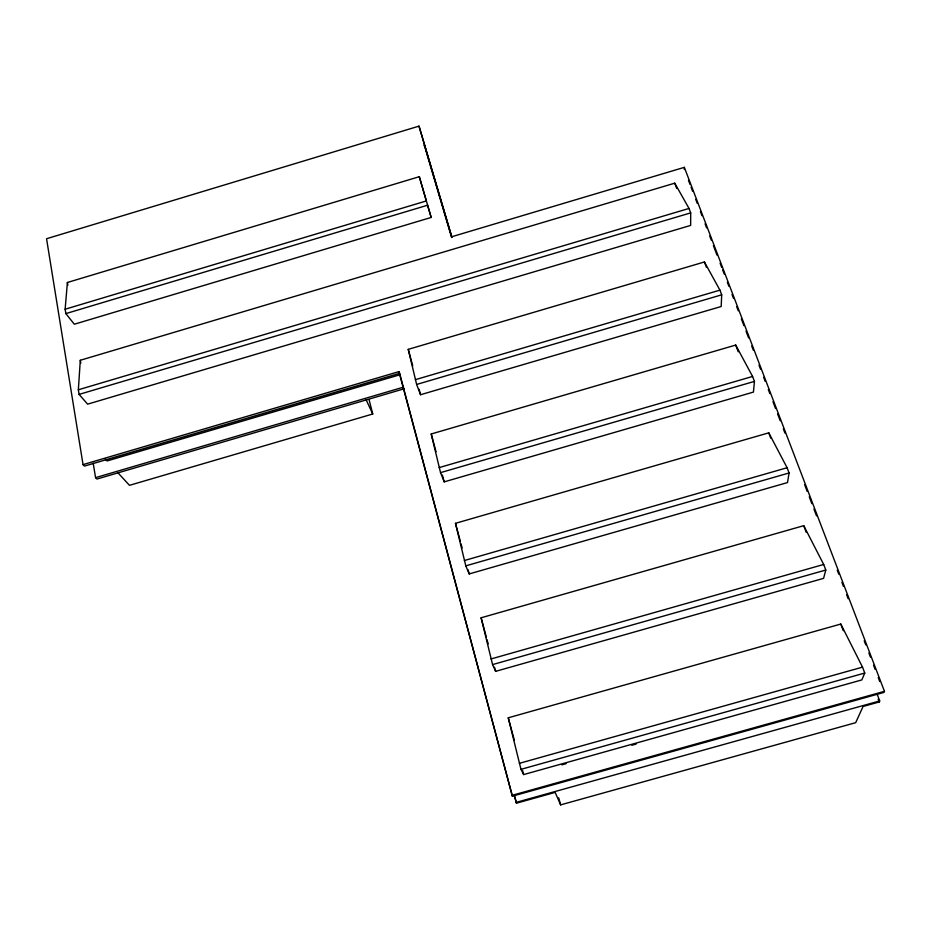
<?xml version="1.0" encoding="UTF-8"?>
<svg xmlns="http://www.w3.org/2000/svg" width="931" height="931" viewBox="0 0 931 931"><rect width="100%" height="100%" fill="white"/><g stroke="black" fill="none" stroke-linecap="round" stroke-linejoin="round"><path stroke-width="1.4" d="M690.697 212.885L690.651 225.418L87.595 404.159L79.1 394.395L78.344 389.786L80.31 360.274L674.742 183.174L689.021 208.451L690.697 212.885L79.1 394.395M721.7 294.824L721.188 306.508L420.556 394.721L416.634 384.456L408.244 349.358L704.418 261.972L719.931 290.146L721.7 294.824L416.634 384.456M65.135 309.232L67.393 282.489L419.311 176.692L431.169 217.447L74.329 324.221L65.857 313.607L65.135 309.232L426.351 200.945L419.311 176.692M754.447 381.396L753.423 392.091L444.215 481.862L440.538 472.634L431.216 433.986L735.711 345.064L752.574 376.45L754.447 381.396L440.538 472.634M789.081 472.971L787.51 482.561L469.201 573.927L465.814 565.862L455.468 523.327L768.773 432.834L787.102 467.734L789.081 472.971L465.814 565.862M825.797 570.028L823.586 578.349L495.641 671.344L492.58 664.594L481.106 617.788L803.744 525.678L823.691 564.465L825.797 570.028L492.58 664.594M864.759 673.043L861.838 679.921L523.664 774.58L520.976 769.343L508.256 717.801L840.798 624.049L862.525 667.143L864.759 673.043L520.976 769.343M514.18 795.4L516.507 803.185L555.144 792.397L560.637 804.873L855.682 722.677L863.072 706.478L879.201 701.974L879.714 700.938L877.142 694.154M884.45 691.326L883.915 692.42L512.376 796.18L398.934 371.62L83.045 464.616L46.55 238.732L419.008 126.127L451.744 236.742L684.332 167.347L884.45 691.326L511.899 795.388M65.857 313.607L427.597 205.216L431.169 217.447M78.344 389.786L689.021 208.451M512.376 796.18L399.62 373.331L84.453 466.094L83.045 464.616M400.225 374.669L107.065 460.95L105.25 458.983M415.342 379.685L719.931 290.146M93.205 463.289L95.567 477.638L403.577 387.121M404.24 388.762L96.929 479.046L95.567 477.638M369.118 399.841L372.726 414.004L129.479 485.33L117.806 472.645M439.164 467.595L752.574 376.45M464.36 560.532L787.102 467.734M491.044 658.95L823.691 564.465M519.347 763.339L862.525 667.143M561.893 764.851L566.095 763.676M631.858 745.277L636.059 744.102M516.053 802.417L879.714 700.938M366.092 399.702L372.726 414.004M398.934 371.62L399.62 373.331M688.475 180.358L690.034 184.431M691.07 187.154L692.629 191.227M695.736 199.374L697.296 203.447M700.403 211.593L701.962 215.678M705.07 223.824L706.629 227.897M709.736 236.043L711.284 240.117M713.367 245.551L716.986 255.059M720.105 263.205L721.653 267.29M722.689 270.002L724.248 274.075M727.355 282.221L728.915 286.306M732.022 294.452L733.581 298.525M736.689 306.671L738.248 310.745M741.355 318.902L743.95 325.687M746.022 331.122L748.617 337.918M751.724 346.064L753.284 350.137M758.986 365.08L760.534 369.153M763.641 377.299L765.201 381.373M768.308 389.53L769.867 393.604M772.974 401.75L775.57 408.546M777.641 413.981L780.236 420.765M783.343 428.912L784.903 432.996M804.593 484.609L807.189 491.393M809.26 496.828L811.855 503.624M813.927 509.048L816.522 515.844M837.26 570.168L838.808 574.252M841.927 582.399L843.474 586.472M846.593 594.618L848.141 598.691M864.212 640.807L865.772 644.88M868.879 653.027L870.438 657.1M873.546 665.246L875.105 669.319M878.212 677.477L879.76 681.55M878.177 699.262L879.201 701.974M674.742 183.174L676.732 188.458M704.418 261.972L706.454 267.372M735.711 345.064L738.248 351.79M768.773 432.834L770.798 438.21M803.744 525.678L806.293 532.427M840.798 624.049L843.3 630.706M451.884 237.324L419.008 126.127M451.616 237.533L424.245 145.027L424.815 147.086M558.681 797.867L560.637 804.873M408.244 349.358L412.724 365.848M419.066 389.228L420.556 394.721M431.216 433.986L436.045 451.768M442.353 475.031L444.215 481.862M455.468 523.327L460.298 541.109M461.031 543.844L462.148 547.94M468.084 569.83L469.201 573.927M481.106 617.788L486.319 637.013M487.076 639.76L488.193 643.88M494.524 667.224L495.641 671.344M508.256 717.801L514.273 739.959M522.547 770.426L523.664 774.58M514.634 796.18L516.507 803.185M67.393 282.489L67.858 285.27M80.31 360.274L80.788 363.102M684.332 167.347L684.332 169.489"/></g></svg>
